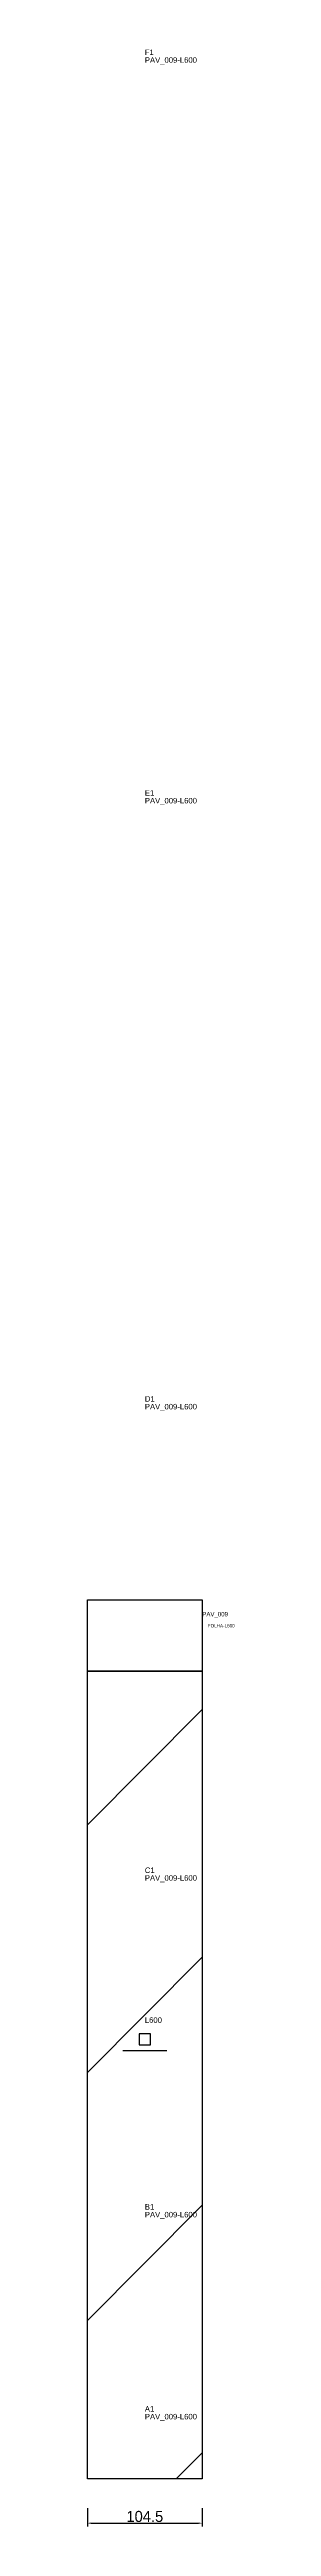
# Model space of a CAD drawing. Header units: metres. Extents: x 222 to 355, y -638 to 1606.
import ezdxf

# ---------------------------------------------------------------- set-up
doc = ezdxf.new("R2010")
doc.units = ezdxf.units.M
for name, color, linetype in [('3', 3, 'CONTINUOUS'), ('AUX00', 7, 'CONTINUOUS'), ('COTA', 241, 'CONTINUOUS'), ('FOLHA', 255, 'CONTINUOUS'), ('Hachura', 251, 'CONTINUOUS'), ('NOMENCLATURA', 7, 'CONTINUOUS'), ('Nível', 160, 'CONTINUOUS'), ('Painéis', 200, 'CONTINUOUS'), ('Pilares', 5, 'CONTINUOUS'), ('SARR_2.2x7', 40, 'CONTINUOUS')]:
    doc.layers.add(name, color=color, linetype=linetype)
doc.styles.add('ARIAL', font='Arial.ttf')
doc.styles.add('STR_STANDARD', font='arial.ttf')
doc.dimstyles.new('EZ DXF', dxfattribs={"dimtxt": 10, "dimasz": 3.5, "dimexe": 3, "dimexo": 1.5, "dimgap": 1, "dimtad": 1, "dimdec": 1, "dimdsep": 46, "dimcen": 2.5, "dimazin": 3, "dimtfac": 1, "dimtmove": 0, "dimatfit": 3})

msp = doc.modelspace()

# ---------------------------------------------------------------- hatches: boundary and pattern name
at = {"layer": 'Hachura'}
h = msp.add_hatch(dxfattribs=at)
h.set_pattern_fill('ANSI31', scale=50)
h.paths.add_polyline_path([(326.7, 201.5), (326.7, -595), (296.7, -595), (222.2, -595), (222.2, 201.5), (296.7, 201.5)])
h = msp.add_hatch(dxfattribs=at)
h.set_pattern_fill('ANSI31', scale=50)
h.paths.add_polyline_path([(326.7, 201.5), (326.7, -595), (296.7, -595), (222.2, -595), (222.2, 201.5), (296.7, 201.5)])

# ---------------------------------------------------------------- linework, layer by layer
at = {"layer": '3'}
msp.add_lwpolyline([(222.2, 137), (326.7, 137)], close=True, dxfattribs=at)
msp.add_lwpolyline([(222.2, 137), (326.7, 137)], close=True, dxfattribs=at)
at = {"layer": 'Painéis', "color": 200}
for p, q in [((222.2, -595), (222.2, 201.5)), ((222.2, 201.5), (296.7, 201.5)), ((222.2, -595), (222.2, 201.5)), ((222.2, 201.5), (296.7, 201.5)), ((296.7, 201.5), (326.7, 201.5)), ((296.7, 201.5), (326.7, 201.5)), ((326.7, 201.5), (326.7, -595)), ((326.7, 201.5), (326.7, -595)), ((296.7, -595), (222.2, -595)), ((296.7, -595), (222.2, -595)), ((326.7, -595), (296.7, -595)), ((326.7, -595), (296.7, -595))]:
    msp.add_line(p, q, dxfattribs=at)
at = {"layer": 'Pilares'}
msp.add_lwpolyline([(269.45, -201.75), (279.45, -201.75), (279.45, -191.75), (269.45, -191.75)], close=True, dxfattribs=at)
msp.add_lwpolyline([(269.45, -201.75), (279.45, -201.75), (279.45, -191.75), (269.45, -191.75)], close=True, dxfattribs=at)
at = {"layer": 'SARR_2.2x7'}
msp.add_line((254.45, -206.75), (294.45, -206.75), dxfattribs=at)
msp.add_line((254.45, -206.75), (294.45, -206.75), dxfattribs=at)

# ---------------------------------------------------------------- texts
at = {"layer": '3', "style": 'STR_STANDARD'}
for s, p in [('F1', (274.45, 1601)), ('F1', (274.45, 1601)), ('E1', (274.45, 930)), ('E1', (274.45, 930)), ('D1', (274.45, 381)), ('D1', (274.45, 381)), ('C1', (274.45, -46)), ('C1', (274.45, -46)), ('B1', (274.45, -351)), ('B1', (274.45, -351)), ('A1', (274.45, -534)), ('A1', (274.45, -534))]:
    msp.add_text(s, height=5, dxfattribs=at).set_placement(p)
at = {"layer": 'AUX00', "style": 'STR_STANDARD'}
for p in [(274.45, 1594), (274.45, 1594), (274.45, 923), (274.45, 923), (274.45, 374), (274.45, 374), (274.45, -53), (274.45, -53), (274.45, -358), (274.45, -358), (274.45, -541), (274.45, -541)]:
    msp.add_text('PAV_009-L600', height=5, dxfattribs=at).set_placement(p)
at = {"layer": 'FOLHA'}
msp.add_text('FOLHA-L600', height=3, dxfattribs=at).set_placement((331.7, 176.5))
msp.add_text('FOLHA-L600', height=3, dxfattribs=at).set_placement((331.7, 176.5))
at = {"layer": 'NOMENCLATURA', "insert": (274.45, -176.75), "char_height": 5, "attachment_point": 1, "style": 'ARIAL'}
msp.add_mtext('L600', dxfattribs=at)
msp.add_mtext('L600', dxfattribs=at)
at = {"layer": 'Nível'}
msp.add_text('PAV_009', height=4, dxfattribs=at).set_placement((326.7, 186.5))
msp.add_text('PAV_009', height=4, dxfattribs=at).set_placement((326.7, 186.5))

# ---------------------------------------------------------------- dimensions: what is measured, and where the dimension line sits
at = {"layer": 'COTA'}
msp.add_linear_dim(base=(222.2, -635), p1=(222.2, -620), p2=(326.7, -620), dimstyle='EZ DXF', dxfattribs=at).render()
msp.add_linear_dim(base=(222.2, -635), p1=(222.2, -620), p2=(326.7, -620), dimstyle='EZ DXF', dxfattribs=at).render()

doc.saveas('drawing.dxf')
